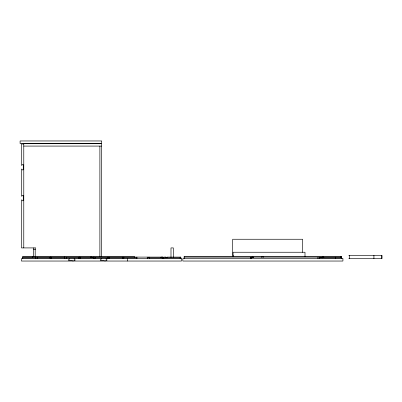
<?xml version="1.0" encoding="UTF-8"?>
<svg xmlns="http://www.w3.org/2000/svg" width="402" height="402" viewBox="0 0 402 402"><rect width="100%" height="100%" fill="white"/><g stroke="black" fill="none" stroke-linecap="round" stroke-linejoin="round"><path stroke-width="0.6" d="M74.43 258.677L74.099 259.004L74.43 259.33A0.658 0.658 0 0 1 75.084 259.988A0.658 0.658 0 0 1 74.43 260.642L73.772 260.642L73.772 261.039M106.319 258.677L105.987 259.004L106.319 259.33A0.658 0.658 0 0 1 106.972 259.988A0.658 0.658 0 0 1 106.319 260.642L105.661 260.642L105.661 261.039M23.773 143.981L21.412 143.981L21.412 165.111L21.738 165.438L22.07 165.111A0.658 0.658 0 0 1 22.723 164.453A0.658 0.658 0 0 1 23.381 165.111L23.381 165.765L23.773 165.765M23.773 146.082L101.46 146.082M23.773 166.026L23.381 166.026L23.381 169.307A0.658 0.658 0 0 1 22.723 169.966A0.658 0.658 0 0 1 22.07 169.307L21.738 168.981L21.412 169.307L21.412 195.95L21.738 196.276L22.07 195.95A0.658 0.658 0 0 1 22.723 195.292A0.658 0.658 0 0 1 23.381 195.95L23.381 196.603L23.773 196.603M23.773 196.864L23.381 196.864L23.381 200.146A0.658 0.658 0 0 1 22.723 200.804A0.658 0.658 0 0 1 22.07 200.146L21.738 199.819L21.412 200.146L21.412 247.913L35.492 247.913M33.617 249.491L35.492 249.491M348.76 255.34L381.9 255.34L381.9 258.677L348.76 258.677M233.477 255.657L232.688 255.657L232.688 239.255L302.636 239.255L302.636 252.376M22.723 257.099L163.137 257.099L163.137 258.677M184.136 257.099L341.61 257.099M90.571 257.159L91.882 257.2M161.041 257.2L162.353 257.2M251.979 257.159L253.295 257.159M322.449 257.159L323.761 257.159M90.571 257.26L91.882 257.305M161.041 257.26L162.353 257.305M251.979 257.305L253.295 257.26M322.449 257.305L323.761 257.26M90.571 257.36L91.882 257.36M161.041 257.36L162.353 257.36M251.979 257.36L253.295 257.36M322.449 257.36L323.761 257.36M90.571 257.401L91.882 257.401M161.041 257.401L162.353 257.401M251.979 257.401L253.295 257.401M22.723 257.888L35.848 257.888M37.16 257.888L50.28 257.888M51.597 257.888L64.717 257.888M66.028 257.888L79.154 257.888M80.465 257.888L93.586 257.888M94.902 257.888L108.022 257.888M109.334 257.888L122.459 257.888M123.771 257.888L136.891 257.888M162.483 257.888L148.444 257.888L148.444 257.099M163.795 257.888L180.196 257.888M319.299 257.888L341.61 257.888M35.848 258.411L35.587 258.411L35.622 257.099M50.28 258.411L50.114 257.099M162.483 258.411L162.222 258.411L162.227 257.099M101.068 258.677L101.394 259.004L101.068 259.33A0.658 0.658 0 0 0 100.41 259.988A0.658 0.658 0 0 0 101.068 260.642L104.349 260.642L104.349 261.039M69.179 258.677L69.506 259.004L69.179 259.33A0.658 0.658 0 0 0 68.521 259.988A0.658 0.658 0 0 0 69.179 260.642L72.46 260.642L72.46 261.039M381.835 255.34L381.835 258.677M373.92 255.34L373.92 258.677M349.484 255.34L349.484 258.677M341.61 258.677L341.61 256.315L184.136 256.315L184.136 258.677M340.821 256.315L340.821 257.496M335.705 257.099L335.705 258.672M323.761 257.099L323.761 257.486L322.449 257.456L322.449 257.099M322.58 257.099L322.58 257.888M321.007 257.099L321.007 257.888M319.299 257.099L319.299 258.677M317.987 257.099L317.987 258.677M304.997 256.667L304.997 252.245L233.085 252.245L233.085 256.707M263.134 256.315L263.134 257.496M261.823 256.315L261.823 257.496M253.295 257.099L253.295 257.486M251.979 257.099L251.979 257.486M251.717 257.099L251.717 258.677M250.406 257.099L250.406 258.677M180.855 258.677L180.855 257.099L167.076 257.099L167.076 257.888M180.196 257.099L180.196 258.677M173.352 257.29L173.352 247.913L170.991 247.913L170.991 257.29M166.157 257.888L166.157 257.099L163.795 257.099L163.795 258.677M165.503 257.099L165.503 257.888M162.483 257.099L162.483 258.677M162.443 258.411L162.393 257.099L162.358 258.411M161.041 257.099L161.041 257.486M149.358 257.099L149.358 258.677M147.263 257.099L147.263 258.677M136.891 257.099L136.891 258.677M134.399 257.496L134.399 256.315L22.723 256.315L22.723 258.677M127.444 258.677L127.444 261.039M123.771 257.099L123.771 258.677M122.419 257.099L122.459 258.677M109.334 257.099L109.334 258.677M108.022 257.099L108.022 258.677M107.982 257.099L107.982 258.411M101.46 256.501L101.46 143.72L23.773 143.72L23.773 247.913M99.887 146.082L99.887 256.501M94.902 257.099L94.902 258.677M93.586 257.099L93.586 258.677M93.495 257.099L93.495 258.411M91.882 257.099L91.882 257.486M90.571 257.099L90.571 257.486M80.465 257.099L80.465 258.677M79.154 257.099L79.154 258.677M79.063 257.099L79.063 258.411M79.028 257.099L79.028 258.411M66.028 257.099L66.028 258.677M64.717 257.099L64.717 258.677M64.627 257.099L64.677 258.411L64.526 257.099M64.591 257.099L64.591 258.411M51.597 257.099L51.597 258.677M50.28 257.099L50.28 258.677M50.19 257.099L50.16 258.411M37.16 257.099L37.16 258.677M35.848 257.099L35.848 258.677M35.808 257.099L35.758 258.411M35.652 257.099L35.677 258.411M35.19 247.913L35.19 256.783M33.617 247.913L33.617 256.783M32.567 256.315L32.567 257.496M101.46 140.961L20.1 140.961L20.1 143.589L101.46 143.589L101.46 140.961M181.513 258.677L21.412 258.677L21.412 261.039L181.513 261.039L181.513 258.677M342.921 258.677L182.825 258.677L182.825 261.039L342.921 261.039L342.921 258.677"/></g></svg>
